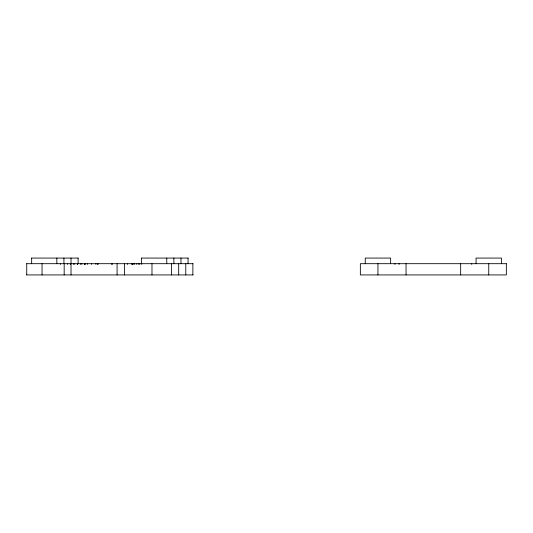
<?xml version="1.0" encoding="UTF-8"?>
<svg xmlns="http://www.w3.org/2000/svg" width="533" height="533" viewBox="0 0 533 533"><rect width="100%" height="100%" fill="white"/><g stroke="black" fill="none" stroke-linecap="round" stroke-linejoin="round"><path stroke-width="0.8" d="M31.56 258.072L78.218 258.072M141.498 258.072L188.156 258.072M26.65 263.688L193.073 263.688M26.65 274.928L193.073 274.928M501.446 263.688L501.446 258.072L476.062 258.072L476.062 263.688M488.754 263.688L488.754 274.928M471.752 263.688L471.752 264.395M460.665 263.688L460.665 274.928M406.039 263.688L406.039 274.928M399.104 263.688L399.104 264.395M394.953 263.688L394.953 264.395M390.636 263.688L390.636 258.072L365.258 258.072L365.258 263.688M377.95 263.688L377.95 274.928M192.873 263.688L192.873 274.928M188.062 258.072L188.062 263.688M185.777 263.688L185.777 274.928M180.967 258.072L180.967 263.688M178.682 263.688L178.682 274.928M173.871 258.072L173.871 263.688M171.586 263.688L171.586 274.928M166.769 258.072L166.769 263.688M151.978 263.688L151.978 274.928M141.791 263.688L141.791 264.395M141.591 258.072L141.591 263.688M139.733 263.688L139.733 264.395M138.773 263.688L138.773 264.395M136.741 263.688L136.741 264.395M134.689 263.688L134.689 264.395M133.043 263.688L133.043 264.395M132.817 263.688L132.817 264.395M132.637 263.688L132.637 264.395M131.671 263.688L131.671 264.395M127.594 263.688L127.594 264.395M124.575 263.688L124.595 274.928M117.08 263.688L117.08 274.928M112.077 263.688L112.077 264.395M111.903 263.688L111.903 264.395M97.972 263.688L97.972 264.395M97.799 263.688L97.799 264.395M95.9 263.688L95.9 264.395M91.669 263.688L91.669 264.395M87.592 263.688L87.592 264.395M85.473 263.688L85.473 264.395M84.7 263.688L84.7 264.395M84.574 263.688L84.574 264.395M81.835 263.688L81.835 264.395M80.49 263.688L80.49 264.395M78.124 258.072L78.124 263.688M77.598 263.688L77.598 264.395M77.472 263.688L77.472 264.395M74.74 263.688L74.74 264.395M73.374 263.688L73.374 264.395M71.029 258.072L71.022 274.928M70.376 263.688L70.376 264.395M67.644 263.688L67.644 264.395M64.173 263.688L64.173 274.928M63.933 258.072L63.933 263.688M60.549 263.688L60.549 264.395M56.838 258.072L56.838 263.688M42.04 263.688L42.04 274.928M31.654 258.072L31.654 263.688M26.737 263.688L26.737 274.928M506.35 263.688L360.355 263.688L360.355 274.928L506.35 274.928L506.35 263.688"/></g></svg>
